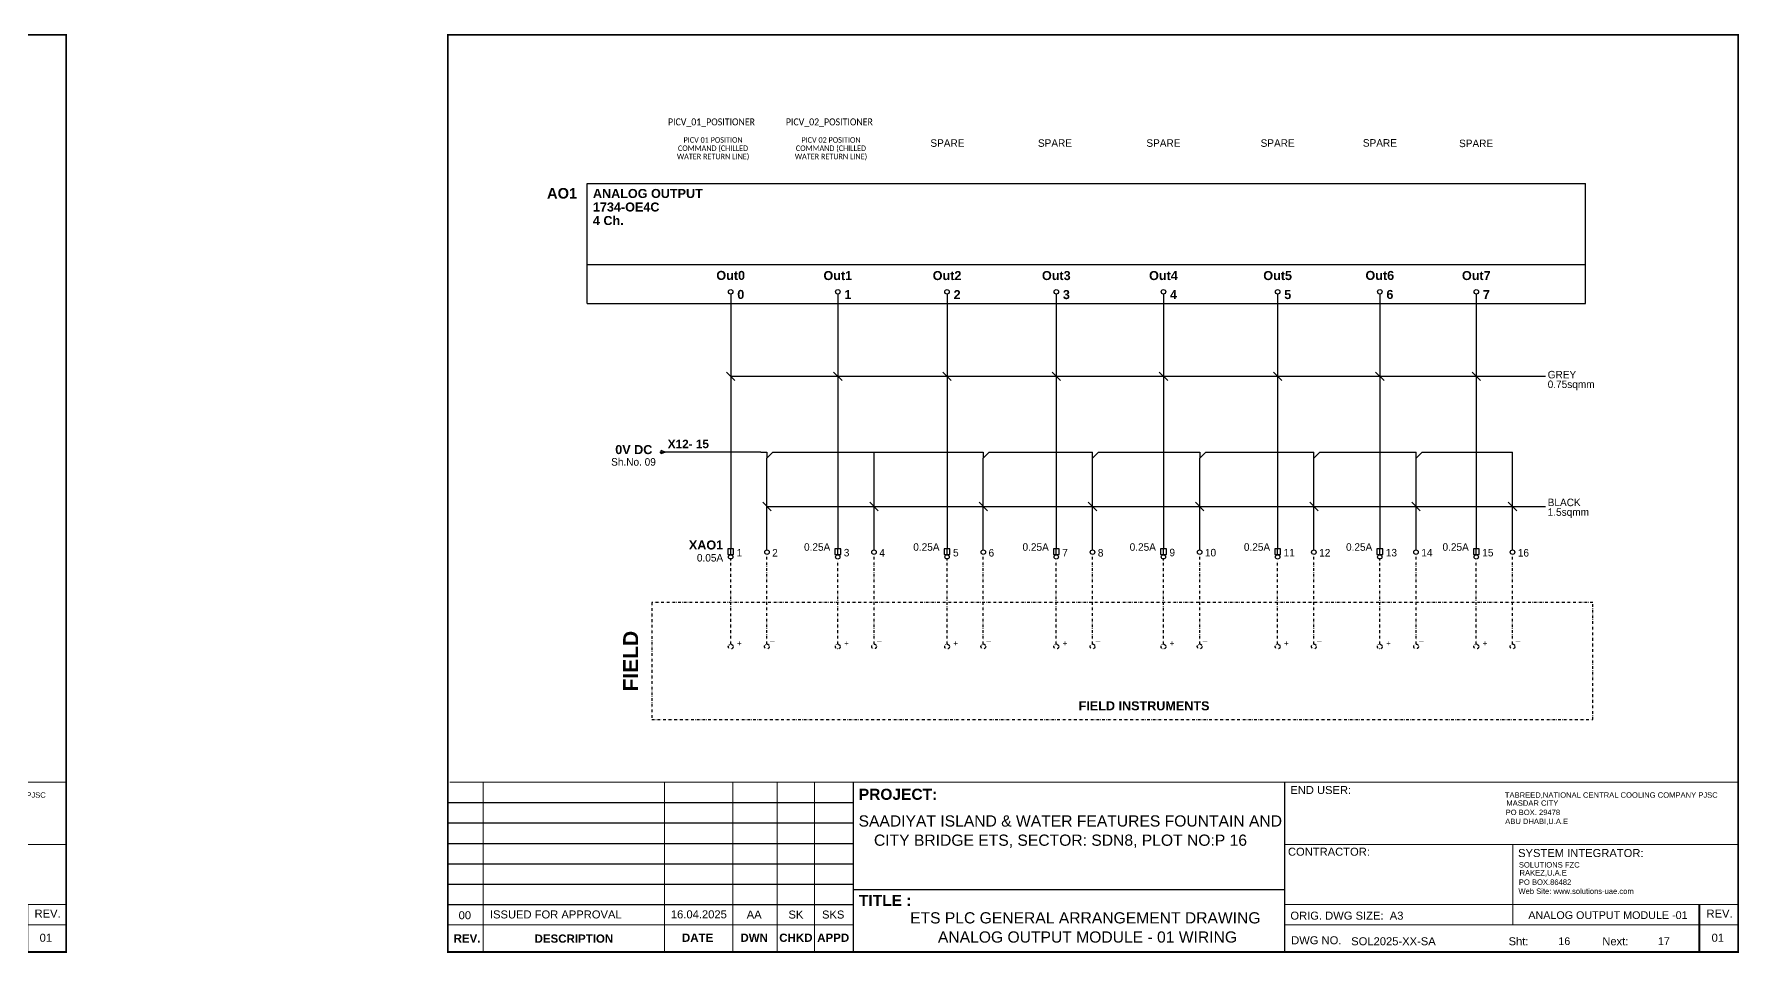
# Model space of a CAD drawing. Header units: inches. Extents: x 100535554 to 201081702, y 63708552 to 127420865.
# Drawn here: x 100545684 to 100547228, y 63708552 to 63709384 of the extents above; entities that cross this region are included whole.
import ezdxf
from ezdxf.enums import TextEntityAlignment as Align

# ---------------------------------------------------------------- set-up
doc = ezdxf.new("R2010")
doc.units = ezdxf.units.IN
doc.header["$MEASUREMENT"] = 0
doc.linetypes.add('DASHDOT2', pattern=[0.5, 0.25, -0.125, 0, -0.125])
doc.linetypes.add('EPLANLINE7', pattern=[0])
for name, color, linetype in [('BORDER', 7, 'Continuous'), ('KLEMMEN', 7, 'Continuous'), ('SONDERTEXT', 5, 'Continuous'), ('SYMBOL', 4, 'Continuous')]:
    doc.layers.add(name, color=color, linetype=linetype)
doc.styles.add('A', font='arial.ttf')
doc.styles.add('ABB', font='arialbd.ttf')
doc.styles.add('MtXpl_Franklin_Gothi', font='FRAMDCN.TTF')
doc.styles.get("Standard").update_dxf_attribs({"font": 'arial.ttf'})
doc.styles.add('Tahoma$001H0', font='tahoma.ttf')
doc.styles.add('XREF_ALN-DCP-A1 FRAME$0$Arial Bold', font='arialbd.ttf')

# ---------------------------------------------------------------- blocks, each defined once
blk = doc.blocks.new('Title Frame_Al Bayt')
at = {"layer": 'BORDER'}
for p, q in [((897.4, -274.9), (1264.8, -274.9)), ((897.4, -293.3), (1264.8, -293.3)), ((897.4, -311.8), (1264.8, -311.8)), ((897.4, -330.3), (1264.8, -330.3)), ((897.4, -348.7), (1264.8, -348.7)), ((897.4, -367.2), (1264.8, -367.2))]:
    blk.add_line(p, q, dxfattribs=at)
at = {"layer": 'BORDER', "const_width": 1.54}
blk.add_lwpolyline([(897.4, 420.3), (897.4, -410.2), (2066.3, -410.2), (2066.3, 420.3)], close=True, dxfattribs=at)
at = {"layer": 'BORDER'}
for points, const_width in [([(899, -256.4), (2066.3, -256.4)], 1.08), ([(929.4, -410.2), (929.4, -256.4)], 1.08), ([(1093.7, -410.2), (1093.7, -256.4)], 1.08), ([(1093.7, -391.8), (1093.7, -256.4)], 1.08), ([(1155.6, -410.2), (1155.6, -256.4)], 1.08), ([(1195.8, -410.2), (1195.8, -256.4)], 1.08), ([(1195.8, -391.8), (1195.8, -256.4)], 1.08), ([(1229.6, -410.2), (1229.6, -256.4)], 1.08), ([(1229.6, -391.8), (1229.6, -256.4)], 1.08), ([(1264.8, -256.4), (1264.8, -410.2)], 1.08), ([(1655.6, -410.2), (1655.6, -256.4)], 1.08), ([(1655.6, -312.9), (2066.3, -312.9)], 0.923), ([(1862.1, -385.6), (1862.1, -312.9)], 0.923), ([(1655.6, -353.7), (1265.2, -353.7)], 1.08), ([(2066.3, -367.2), (1655.6, -367.2)], 1.08), ([(2031.2, -410.2), (2031.2, -367.2)], 1.54), ([(897.4, -385.6), (1264.8, -385.6)], 1.08), ([(2066.3, -385.6), (1655.6, -385.6)], 1.08)]:
    blk.add_lwpolyline(points, dxfattribs=dict(at, const_width=const_width))
for s, height, style, p in [('PROJECT:', 10.07, 'ABB', (1269.7, -272.4)), ('END USER:', 7.25, 'A', (1660.6, -267.1)), ('TABREED,NATIONAL CENTRAL COOLING COMPANY PJSC', 4.93, 'A', (1855, -270.5)), ('MASDAR CITY', 4.93, 'A', (1856.4, -277.8)), ('SAADIYAT ISLAND & WATER FEATURES FOUNTAIN AND', 10.15, 'A', (1269.5, -296.6)), ('ABU DHABI,U.A.E', 4.93, 'A', (1855.3, -294.3)), ('PO BOX. 29478', 4.93, 'A', (1855.7, -286.2)), (' CITY BRIDGE ETS, SECTOR: SDN8, PLOT NO:P 16', 10.15, 'A', (1279.5, -314)), ('CONTRACTOR:', 7.25, 'A', (1658.5, -323)), ('SYSTEM INTEGRATOR:', 7.25, 'A', (1867, -324.2)), ('SOLUTIONS FZC', 4.93, 'A', (1867.7, -333.7)), ('RAKEZ,U.A.E', 4.93, 'A', (1868.3, -341)), ('Web Site: www.solutions-uae.com ', 4.93, 'A', (1867.3, -357.6)), ('PO BOX.86482', 4.93, 'A', (1867.7, -349.4)), ('TITLE :', 10.07, 'ABB', (1269.8, -368.5)), ('ORIG. DWG SIZE:  A3', 7.25, 'A', (1660.7, -380.9)), ('REV.', 7.25, 'A', (2037.7, -379)), ('DWG NO.', 7.25, 'A', (1661.4, -403.2)), ('SOL2025-XX-SA', 7.25, 'A', (1715.8, -404.1)), ('Sht:', 7.25, 'A', (1858.4, -404.1)), ('Next:', 7.25, 'A', (1943.3, -404.1)), ('01', 7.25, 'A', (2042.3, -400.9))]:
    blk.add_text(s, height=height, dxfattribs=dict(at, style=style)).set_placement(p)
for s, height, style, p in [('00', 7.25, 'A', (912.8, -376.9)), ('REV.', 7.46, 'ABB', (914.8, -397.9))]:
    blk.add_text(s, height=height, dxfattribs=dict(at, style=style)).set_placement(p, align=Align.MIDDLE)
for s, height, style, p in [('ISSUED FOR APPROVAL', 7.25, 'A', (995.2, -379.8)), ('16.04.2025', 7.25, 'A', (1124.8, -379.7)), ('AA', 7.25, 'A', (1174.9, -379.9)), ('SK', 7.25, 'A', (1212.7, -379.9)), ('SKS', 7.25, 'A', (1246.5, -379.9)), ('DESCRIPTION', 7.463, 'ABB', (1011.6, -401.8)), ('DATE', 7.46, 'ABB', (1123.7, -401)), ('DWN', 7.46, 'ABB', (1174.9, -401)), ('CHKD', 7.46, 'ABB', (1212.7, -401)), ('APPD', 7.46, 'ABB', (1246.5, -401))]:
    blk.add_text(s, height=height, dxfattribs=dict(at, style=style)).set_placement(p, align=Align.CENTER)

msp = doc.modelspace()

# ---------------------------------------------------------------- linework, layer by layer
at = {"color": 0}
for p, q in [((100546184.883, 63709248.8), (100547089.431, 63709248.8)), ((100546184.883, 63709139.896), (100546184.883, 63709248.8)), ((100547089.431, 63709139.896), (100547089.431, 63709248.8)), ((100546184.883, 63709175.29), (100547089.431, 63709175.29)), ((100546902.93, 63709147.52), (100546902.93, 63708917.871)), ((100546184.883, 63709139.896), (100547089.431, 63709139.896)), ((100546314.848, 63709142.074), (100546314.848, 63708917.871)), ((100546411.894, 63709142.074), (100546411.894, 63708917.871)), ((100546510.875, 63709142.074), (100546510.875, 63708917.871)), ((100546609.857, 63709142.074), (100546609.857, 63708917.871)), ((100546706.902, 63709142.074), (100546706.902, 63708917.871)), ((100546810.391, 63709142.074), (100546810.391, 63708917.871)), ((100546990.357, 63709142.074), (100546990.357, 63708917.871)), ((100546310.997, 63709077.937), (100546318.698, 63709070.236)), ((100546314.848, 63709074.087), (100547052.941, 63709074.087)), ((100546408.043, 63709077.937), (100546415.744, 63709070.236)), ((100546507.025, 63709077.937), (100546514.725, 63709070.236)), ((100546606.006, 63709077.937), (100546613.707, 63709070.236)), ((100546703.052, 63709077.937), (100546710.753, 63709070.236)), ((100546806.54, 63709077.937), (100546814.241, 63709070.236)), ((100546899.079, 63709077.937), (100546906.78, 63709070.236)), ((100546986.507, 63709077.937), (100546994.208, 63709070.236)), ((100546342.255, 63709005.371), (100546255.625, 63709005.371)), ((100546353.146, 63709005.371), (100546538.283, 63709005.371)), ((100546444.746, 63708916.834), (100546444.746, 63709005.371)), ((100546549.173, 63709005.371), (100546642.709, 63709005.371)), ((100546642.709, 63708916.834), (100546642.709, 63709005.371)), ((100546745.2, 63709005.371), (100546843.243, 63709005.371)), ((100546843.243, 63708916.834), (100546843.243, 63709005.371)), ((100546848.689, 63709005.371), (100546935.782, 63709005.371)), ((100546935.782, 63708923.368), (100546935.782, 63709005.371)), ((100546941.228, 63709005.371), (100547023.21, 63709005.371)), ((100547023.21, 63708916.834), (100547023.21, 63709005.371)), ((100546347.7, 63708923.368), (100546347.7, 63708999.926)), ((100546543.728, 63708923.368), (100546543.728, 63708999.926)), ((100546739.755, 63708923.368), (100546739.755, 63708999.926)), ((100546343.85, 63708960), (100546351.551, 63708952.299)), ((100546440.896, 63708960), (100546448.597, 63708952.299)), ((100546539.877, 63708960), (100546547.578, 63708952.299)), ((100546638.859, 63708960), (100546646.56, 63708952.299)), ((100546735.905, 63708960), (100546743.605, 63708952.299)), ((100546839.393, 63708960), (100546847.094, 63708952.299)), ((100546931.932, 63708960), (100546939.633, 63708952.299)), ((100547019.36, 63708960), (100547027.06, 63708952.299)), ((100546347.7, 63708956.149), (100547052.941, 63708956.149)), ((100546347.7, 63708916.834), (100546347.7, 63708923.368)), ((100546543.728, 63708916.834), (100546543.728, 63708923.368)), ((100546709.544, 63708917.871), (100546704.261, 63708917.871)), ((100546704.261, 63708917.871), (100546704.261, 63708912.588)), ((100546704.261, 63708912.588), (100546709.544, 63708912.588)), ((100546706.902, 63708912.588), (100546706.902, 63708917.871)), ((100546709.544, 63708912.588), (100546709.544, 63708917.871)), ((100546739.755, 63708916.834), (100546739.755, 63708923.368)), ((100546905.571, 63708917.871), (100546900.288, 63708917.871)), ((100546900.288, 63708917.871), (100546900.288, 63708912.588)), ((100546900.288, 63708912.588), (100546905.571, 63708912.588)), ((100546902.93, 63708912.588), (100546902.93, 63708917.871)), ((100546905.571, 63708912.588), (100546905.571, 63708917.871)), ((100546935.782, 63708916.834), (100546935.782, 63708923.368)), ((100546706.902, 63708907.305), (100546706.902, 63708909.418)), ((100546902.93, 63708907.305), (100546902.93, 63708909.418))]:
    msp.add_line(p, q, dxfattribs=at)
at = {"color": 0, "linetype": 'DASHDOT2', "ltscale": 10}
for p, q in [((100546347.7, 63708831.555), (100546347.7, 63708912.75)), ((100546444.746, 63708831.555), (100546444.746, 63708912.75)), ((100546543.728, 63708831.555), (100546543.728, 63708912.75)), ((100546642.709, 63708831.555), (100546642.709, 63708912.75)), ((100546739.755, 63708831.555), (100546739.755, 63708912.75)), ((100546843.243, 63708831.555), (100546843.243, 63708912.75)), ((100546935.782, 63708831.555), (100546935.782, 63708912.75)), ((100547023.21, 63708831.555), (100547023.21, 63708912.75)), ((100546314.848, 63708831.411), (100546314.848, 63708907.305)), ((100546411.894, 63708831.411), (100546411.894, 63708907.305)), ((100546510.875, 63708831.411), (100546510.875, 63708907.305)), ((100546609.857, 63708831.411), (100546609.857, 63708907.305)), ((100546706.902, 63708831.411), (100546706.902, 63708907.305)), ((100546810.391, 63708831.411), (100546810.391, 63708907.305)), ((100546902.93, 63708831.411), (100546902.93, 63708907.305)), ((100546990.357, 63708831.411), (100546990.357, 63708907.305))]:
    msp.add_line(p, q, dxfattribs=at)
msp.add_lwpolyline([(100546243.357, 63708763.217), (100547095.941, 63708763.217), (100547095.941, 63708869.358), (100546243.357, 63708869.358)], close=True, dxfattribs=at)
at = {"color": 0}
for centre, radius in [((100546347.7, 63708914.792), 2.042), ((100546444.746, 63708914.792), 2.042), ((100546543.728, 63708914.792), 2.042), ((100546642.709, 63708914.792), 2.042), ((100546706.902, 63708910.475), 1.981), ((100546739.755, 63708914.792), 2.042), ((100546843.243, 63708914.792), 2.042), ((100546902.93, 63708910.475), 1.981), ((100546935.782, 63708914.792), 2.042), ((100547023.21, 63708914.792), 2.042)]:
    msp.add_circle(centre, radius, dxfattribs=at)
at = {"color": 0, "linetype": 'DASHDOT2', "ltscale": 10}
for centre in [(100546314.848, 63708829.255), (100546347.7, 63708829.399), (100546411.894, 63708829.255), (100546444.746, 63708829.399), (100546510.875, 63708829.255), (100546543.728, 63708829.399), (100546609.857, 63708829.255), (100546642.709, 63708829.399), (100546706.902, 63708829.255), (100546739.755, 63708829.399), (100546810.391, 63708829.255), (100546843.243, 63708829.399), (100546902.93, 63708829.255), (100546935.782, 63708829.399), (100546990.357, 63708829.255), (100547023.21, 63708829.399)]:
    msp.add_circle(centre, 2.156, dxfattribs=at)
at = {"layer": 'SYMBOL', "color": 0, "linetype": 'EPLANLINE7'}
for p, q in [((100546314.848, 63709148.609), (100546314.848, 63709142.074)), ((100546411.894, 63709148.609), (100546411.894, 63709142.074)), ((100546510.875, 63709148.609), (100546510.875, 63709142.074)), ((100546609.857, 63709148.609), (100546609.857, 63709142.074)), ((100546706.902, 63709148.609), (100546706.902, 63709142.074)), ((100546810.391, 63709148.609), (100546810.391, 63709142.074)), ((100546902.93, 63709148.609), (100546902.93, 63709142.074)), ((100546990.357, 63709148.609), (100546990.357, 63709142.074)), ((100546250.588, 63709005.371), (100546255.353, 63709005.371)), ((100546255.625, 63709005.371), (100546251.95, 63709006.936)), ((100546251.95, 63709003.805), (100546251.95, 63709006.936)), ((100546255.625, 63709005.371), (100546251.95, 63709003.805)), ((100546347.7, 63708999.926), (100546353.146, 63709005.371)), ((100546543.728, 63708999.926), (100546549.173, 63709005.371)), ((100546642.709, 63708999.926), (100546648.154, 63709005.371)), ((100546739.755, 63708999.926), (100546745.2, 63709005.371)), ((100546843.243, 63708999.926), (100546848.689, 63709005.371)), ((100546935.782, 63708999.926), (100546941.228, 63709005.371)), ((100546317.489, 63708917.871), (100546312.206, 63708917.871)), ((100546312.206, 63708917.871), (100546312.206, 63708912.588)), ((100546312.206, 63708912.588), (100546317.489, 63708912.588)), ((100546314.848, 63708912.588), (100546314.848, 63708917.871)), ((100546317.489, 63708912.588), (100546317.489, 63708917.871)), ((100546414.535, 63708917.871), (100546409.252, 63708917.871)), ((100546409.252, 63708917.871), (100546409.252, 63708912.588)), ((100546409.252, 63708912.588), (100546414.535, 63708912.588)), ((100546411.894, 63708912.588), (100546411.894, 63708917.871)), ((100546414.535, 63708912.588), (100546414.535, 63708917.871)), ((100546513.517, 63708917.871), (100546508.234, 63708917.871)), ((100546508.234, 63708917.871), (100546508.234, 63708912.588)), ((100546508.234, 63708912.588), (100546513.517, 63708912.588)), ((100546510.875, 63708912.588), (100546510.875, 63708917.871)), ((100546513.517, 63708912.588), (100546513.517, 63708917.871)), ((100546612.498, 63708917.871), (100546607.215, 63708917.871)), ((100546607.215, 63708917.871), (100546607.215, 63708912.588)), ((100546607.215, 63708912.588), (100546612.498, 63708912.588)), ((100546609.857, 63708912.588), (100546609.857, 63708917.871)), ((100546612.498, 63708912.588), (100546612.498, 63708917.871)), ((100546813.032, 63708917.871), (100546807.749, 63708917.871)), ((100546807.749, 63708917.871), (100546807.749, 63708912.588)), ((100546807.749, 63708912.588), (100546813.032, 63708912.588)), ((100546810.391, 63708912.588), (100546810.391, 63708917.871)), ((100546813.032, 63708912.588), (100546813.032, 63708917.871)), ((100546992.999, 63708917.871), (100546987.716, 63708917.871)), ((100546987.716, 63708917.871), (100546987.716, 63708912.588)), ((100546987.716, 63708912.588), (100546992.999, 63708912.588)), ((100546990.357, 63708912.588), (100546990.357, 63708917.871)), ((100546992.999, 63708912.588), (100546992.999, 63708917.871)), ((100546314.848, 63708907.305), (100546314.848, 63708909.418)), ((100546510.875, 63708907.305), (100546510.875, 63708909.418))]:
    msp.add_line(p, q, dxfattribs=at)
for points in [[(100546342.255, 63709005.371), (100546347.7, 63709005.371)], [(100546347.7, 63709005.371), (100546347.7, 63708999.926)], [(100546538.283, 63709005.371), (100546543.728, 63709005.371)], [(100546543.728, 63709005.371), (100546543.728, 63708999.926)], [(100546648.154, 63709005.371), (100546739.755, 63709005.371)], [(100546739.755, 63709005.371), (100546739.755, 63708999.926)], [(100546749.443, 63709005.371), (100546838.894, 63709005.371)]]:
    msp.add_lwpolyline(points, dxfattribs=at)
for centre, radius in [((100546314.848, 63709150.651), 2.042), ((100546411.894, 63709150.651), 2.042), ((100546510.875, 63709150.651), 2.042), ((100546609.857, 63709150.651), 2.042), ((100546706.902, 63709150.651), 2.042), ((100546810.391, 63709150.651), 2.042), ((100546902.93, 63709150.651), 2.042), ((100546990.357, 63709150.651), 2.042), ((100546314.848, 63708910.475), 1.981), ((100546411.894, 63708910.475), 1.981), ((100546510.875, 63708910.475), 1.981), ((100546609.857, 63708910.475), 1.981), ((100546810.391, 63708910.475), 1.981), ((100546990.357, 63708910.475), 1.981)]:
    msp.add_circle(centre, radius, dxfattribs=at)

# ---------------------------------------------------------------- block references
at = {"layer": 'BORDER'}
for p in [(100543646.482, 63708962.922), (100545161.218, 63708962.922)]:
    msp.add_blockref('Title Frame_Al Bayt', p, dxfattribs=at)

# ---------------------------------------------------------------- texts
at = {"color": 0, "style": 'MtXpl_Franklin_Gothi'}
for s, p in [('SPARE', (100546511.223, 63709285.326)), ('SPARE', (100546608.664, 63709285.326)), ('SPARE', (100546706.902, 63709285.326)), ('SPARE', (100546810.4, 63709285.326)), ('SPARE', (100546903.034, 63709285.455)), ('SPARE', (100546990.159, 63709285.041)), ('Sh.No. 09', (100546226.816, 63708996.58))]:
    msp.add_text(s, height=6.8065, dxfattribs=at).set_placement(p, align=Align.MIDDLE_CENTER)
for s, p in [('0.75sqmm', (100547055.038, 63709061.414)), ('GREY', (100547055.038, 63709070.149)), ('BLACK', (100547055.038, 63708954.447)), ('1.5sqmm', (100547055.038, 63708945.712))]:
    msp.add_text(s, height=6.8065, dxfattribs=at).set_placement(p, align=Align.BOTTOM_LEFT)
for s, p in [('0.05A', (100546308.041, 63708909.739)), ('0.25A', (100546405.087, 63708919.497)), ('0.25A', (100546504.069, 63708919.497)), ('0.25A', (100546603.05, 63708919.497)), ('0.25A', (100546700.096, 63708919.497)), ('0.25A', (100546803.584, 63708919.497)), ('0.25A', (100546896.123, 63708919.497)), ('0.25A', (100546983.551, 63708919.497))]:
    msp.add_text(s, height=6.8065, dxfattribs=at).set_placement(p, align=Align.MIDDLE_RIGHT)
for s, height, p in [('1', 6.807, (100546320.283, 63708910.906)), ('2', 6.807, (100546352.465, 63708910.856)), ('3', 6.807, (100546417.329, 63708910.98)), ('4', 6.807, (100546449.511, 63708910.856)), ('5', 6.807, (100546516.31, 63708910.98)), ('6', 6.807, (100546548.492, 63708910.856)), ('7', 6.807, (100546615.292, 63708910.98)), ('8', 6.807, (100546647.474, 63708910.856)), ('9', 6.807, (100546712.338, 63708911.105)), ('10', 6.8065, (100546744.52, 63708910.98)), ('11', 6.8065, (100546815.826, 63708910.98)), ('12', 6.8065, (100546848.008, 63708910.856)), ('13', 6.8065, (100546908.365, 63708910.98)), ('14', 6.8065, (100546940.547, 63708910.98)), ('15', 6.8065, (100546995.792, 63708910.98)), ('16', 6.8065, (100547027.974, 63708910.856))]:
    msp.add_text(s, height=height, dxfattribs=at).set_placement(p)
at = {"style": 'A'}
msp.add_text('ANALOG OUTPUT MODULE -01 ', height=6.96131, dxfattribs=at).set_placement((100547037.511, 63708582.629))
for s, p in [('16', (100547070.085, 63708562.53)), ('17', (100547160.283, 63708562.53))]:
    msp.add_text(s, height=6.9613, dxfattribs=at).set_placement(p, align=Align.MIDDLE_CENTER)
at = {"color": 7, "char_height": 9.09602, "attachment_point": 1, "line_spacing_factor": 0.9, "style": 'Tahoma$001H0'}
for s, insert in [('\\pi0.9988,t64.671;{\\fCalibri|b0|i0|c0|p32;\\H0.69791x;\\W0.9;\\C256;PICV_01_POSITIONER\\P\\pi40.267,t103.94;\\H0.78762x;\\P\\pi15.087,t78.759;PICV 01 POSITION \\P\\pi10.019,t73.691;COMMAND (CHILLED \\P\\pi9.0687,t72.741;WATER RETURN LINE)}', (100546257.082, 63709307.668)), ('\\pi0.9988,t64.671;{\\fCalibri|b0|i0|c0|p32;\\H0.69791x;\\W0.9;\\C256;PICV_02_POSITIONER\\P\\pi40.267,t103.94;\\H0.78762x;\\P\\pi15.087,t78.759;PICV 02 POSITION \\P\\pi10.019,t73.691;COMMAND (CHILLED \\P\\pi9.0687,t72.741;WATER RETURN LINE)}', (100546363.892, 63709307.668))]:
    msp.add_mtext_dynamic_manual_height_columns(s, width=80.53468, gutter_width=1, heights=[52.721], dxfattribs=dict(at, insert=insert))
at = {"layer": 'BORDER', "style": 'A'}
for s, p in [('ETS PLC GENERAL ARRANGEMENT DRAWING', (100546477.395, 63708578.584)), ('ANALOG OUTPUT MODULE - 01 WIRING', (100546502.61, 63708561.229))]:
    msp.add_text(s, height=10.15, dxfattribs=at).set_placement(p)
at = {"layer": 'KLEMMEN', "color": 0}
for s, p in [('+', (100546320.598, 63708829.728)), ('_', (100546350.576, 63708835.149)), ('+', (100546417.644, 63708829.728)), ('_', (100546447.621, 63708835.149)), ('+', (100546516.625, 63708829.728)), ('_', (100546546.603, 63708835.149)), ('+', (100546615.607, 63708829.728)), ('_', (100546645.584, 63708835.149)), ('+', (100546712.653, 63708829.728)), ('_', (100546742.63, 63708835.149)), ('+', (100546816.141, 63708829.728)), ('_', (100546846.118, 63708835.149)), ('+', (100546908.68, 63708829.728)), ('_', (100546938.657, 63708835.149)), ('+', (100546996.107, 63708829.728)), ('_', (100547026.085, 63708835.149))]:
    msp.add_text(s, height=5.175, dxfattribs=at).set_placement(p)
at = {"layer": 'SONDERTEXT', "color": 0, "style": 'XREF_ALN-DCP-A1 FRAME$0$Arial Bold'}
for s, height, p in [('AO1', 9.5291, (100546175.808, 63709239.828)), ('XAO1', 8.1678, (100546308.041, 63708921.344))]:
    msp.add_text(s, height=height, dxfattribs=at).set_placement(p, align=Align.MIDDLE_RIGHT)
for s, p in [('ANALOG OUTPUT', (100546190.075, 63709239.676)), ('1734-OE4C', (100546190.075, 63709227.425)), ('4 Ch.', (100546190.075, 63709215.173))]:
    msp.add_text(s, height=8.1678, dxfattribs=at).set_placement(p, align=Align.MIDDLE_LEFT)
for s, height, p in [('Out0', 8.1678, (100546314.848, 63709165.463)), ('Out1', 8.1678, (100546411.894, 63709165.324)), ('Out2', 8.1678, (100546510.875, 63709165.324)), ('Out3', 8.1678, (100546609.857, 63709165.324)), ('Out4', 8.1678, (100546706.902, 63709165.324)), ('Out5', 8.1678, (100546810.391, 63709165.324)), ('Out6', 8.1678, (100546902.93, 63709165.463)), ('Out7', 8.1678, (100546990.357, 63709165.324)), ('0V DC', 8.1678, (100546227.081, 63709007.718)), ('X12- 15', 7.6233, (100546276.494, 63709012.807)), ('FIELD INSTRUMENTS', 8.1678, (100546689.353, 63708775.683))]:
    msp.add_text(s, height=height, dxfattribs=at).set_placement(p, align=Align.MIDDLE_CENTER)
for s, p in [('0', (100546320.818, 63709144.159)), ('1', (100546417.864, 63709144.019)), ('2', (100546516.846, 63709144.019)), ('3', (100546615.827, 63709144.019)), ('4', (100546712.873, 63709144.019)), ('5', (100546816.361, 63709144.019)), ('6', (100546908.9, 63709144.159)), ('7', (100546996.328, 63709144.019))]:
    msp.add_text(s, height=8.168, dxfattribs=at).set_placement(p)
msp.add_text('FIELD', height=13.613, rotation=90, dxfattribs=at).set_placement((100546224.217, 63708816.1), align=Align.MIDDLE_CENTER)

doc.saveas('drawing.dxf')
